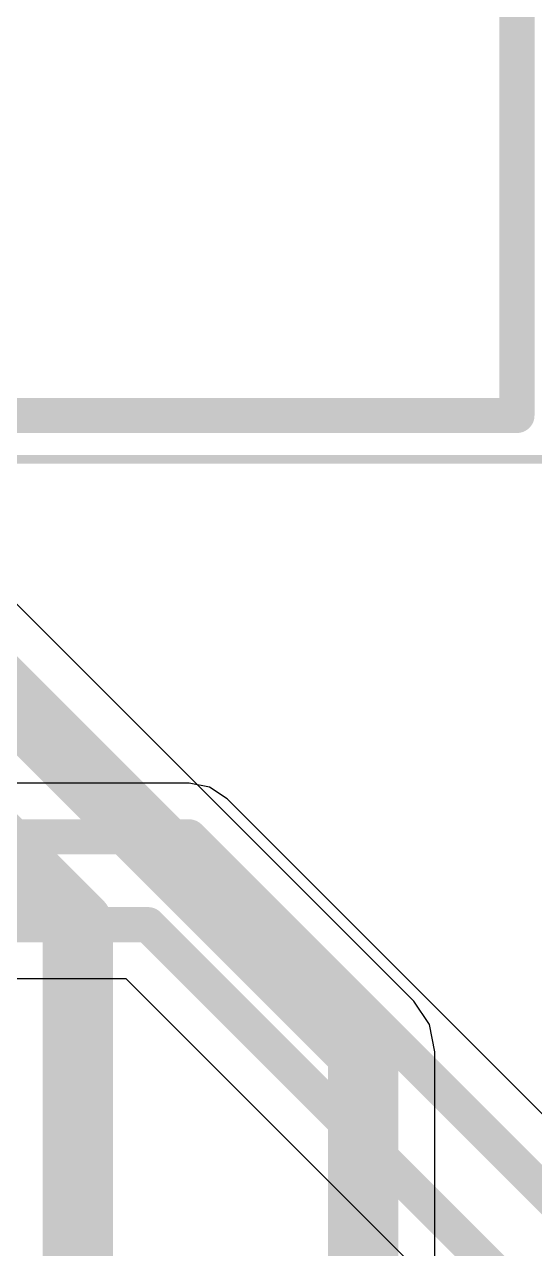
# Model space of a CAD drawing. Header units: inches. Extents: x -27 to 142, y -1 to 42.
# Drawn here: x 66.65 to 69.55, y 15.41 to 22.38 of the extents above; entities that cross this region are included whole.
import ezdxf

# ---------------------------------------------------------------- set-up
doc = ezdxf.new("R2010")
doc.units = ezdxf.units.IN
for name, color, linetype in [('Bottom Layer', 5, 'Continuous'), ('Bottom Overlay', 54, 'Continuous'), ('Mechanical 15', 56, 'Continuous'), ('Top Layer', 1, 'Continuous')]:
    doc.layers.add(name, color=color, linetype=linetype)

# ---------------------------------------------------------------- blocks, each defined once
blk = doc.blocks.new('SOT230P700X180_4N_B_757')
at = {"layer": 'Bottom Overlay'}
for points in [[(-1.55, 3.35, 0.2, 0.2, 0), (-1.55, -3.35, 0.2, 0.2, 0)], [(1.55, 3.35, 0.2, 0.2, 0), (-1.55, 3.35, 0.2, 0.2, 0)]]:
    blk.add_lwpolyline(points, format="xyseb", dxfattribs=at)
blk.add_lwpolyline([(-1.6, 3.35, 0.1, 0.1, 1), (-1.5, 3.35, 0.1, 0.1, 1)], format="xyseb", close=True, dxfattribs=at)
blk.add_lwpolyline([(-1.6, 3.35, 0.1, 0.1, 1), (-1.5, 3.35, 0.1, 0.1, 1)], format="xyseb", close=True, dxfattribs=at)
at = {"layer": 'Mechanical 15'}
blk.add_lwpolyline([(4.25, 3.6, 0.05, 0.05, 0), (-4.25, 3.6, 0.05, 0.05, 0)], format="xyseb", dxfattribs=at)

msp = doc.modelspace()

# ---------------------------------------------------------------- linework, layer by layer
at = {"layer": 'Bottom Layer'}
for p, q in [((68.8634, 16.8134), (64.1191, 21.5577)), ((68.9518, 16.6811), (68.8634, 16.8134)), ((68.8634, 16.8134), (68.8634, 16.8134)), ((68.9828, 16.525), (68.9518, 16.6811)), ((68.9828, 13.9189), (68.9828, 16.525)), ((68.9828, 16.525), (68.9828, 16.525))]:
    msp.add_line(p, q, dxfattribs=at)
for points in [[(61, 24.1, 0.4, 0.4, 0), (68.575, 16.525, 0.4, 0.4, 0)], [(63.5787, 20.6213, 0.4, 0.4, 0), (66.95, 17.25, 0.4, 0.4, 0)], [(66.95, 13.125, 0.4, 0.4, 0), (66.95, 17.25, 0.4, 0.4, 0)], [(68.575, 13.75, 0.4, 0.4, 0), (68.575, 16.525, 0.4, 0.4, 0)]]:
    msp.add_lwpolyline(points, format="xyseb", dxfattribs=at)
for points in [[(66.85, 17.25, 0.2, 0.2, 1), (67.05, 17.25, 0.2, 0.2, 1)], [(66.85, 17.25, 0.2, 0.2, 1), (67.05, 17.25, 0.2, 0.2, 1)], [(68.475, 16.525, 0.2, 0.2, 1), (68.675, 16.525, 0.2, 0.2, 1)], [(68.475, 16.525, 0.2, 0.2, 1), (68.675, 16.525, 0.2, 0.2, 1)]]:
    msp.add_lwpolyline(points, format="xyseb", close=True, dxfattribs=at)
at = {"layer": 'Top Layer'}
for p, q in [((67.5833, 18.0559), (62.45, 18.0559)), ((67.7004, 18.0326), (67.5833, 18.0559)), ((67.5833, 18.0559), (67.5833, 18.0559)), ((67.7996, 17.9663), (67.7004, 18.0326)), ((70.3663, 15.3996), (67.7996, 17.9663)), ((62.8267, 16.9441), (67.2233, 16.9441)), ((67.2233, 16.9441), (69.3941, 14.7733))]:
    msp.add_line(p, q, dxfattribs=at)
for points in [[(62.45, 17.75, 0.2, 0.2, 0), (67.5833, 17.75, 0.2, 0.2, 0)], [(67.5833, 17.75, 0.2, 0.2, 0), (70.15, 15.1833, 0.2, 0.2, 0)], [(62.7, 17.25, 0.2, 0.2, 0), (67.35, 17.25, 0.2, 0.2, 0)], [(67.35, 17.25, 0.2, 0.2, 0), (69.7, 14.9, 0.2, 0.2, 0)]]:
    msp.add_lwpolyline(points, format="xyseb", dxfattribs=at)
for points in [[(67.5333, 17.75, 0.1, 0.1, 1), (67.6333, 17.75, 0.1, 0.1, 1)], [(67.5333, 17.75, 0.1, 0.1, 1), (67.6333, 17.75, 0.1, 0.1, 1)], [(67.3, 17.25, 0.1, 0.1, 1), (67.4, 17.25, 0.1, 0.1, 1)], [(67.3, 17.25, 0.1, 0.1, 1), (67.4, 17.25, 0.1, 0.1, 1)]]:
    msp.add_lwpolyline(points, format="xyseb", close=True, dxfattribs=at)

# ---------------------------------------------------------------- block references
at = {"rotation": 180}
msp.add_blockref('SOT230P700X180_4N_B_757', (67.9, 23.5), dxfattribs=at)

doc.saveas('drawing.dxf')
